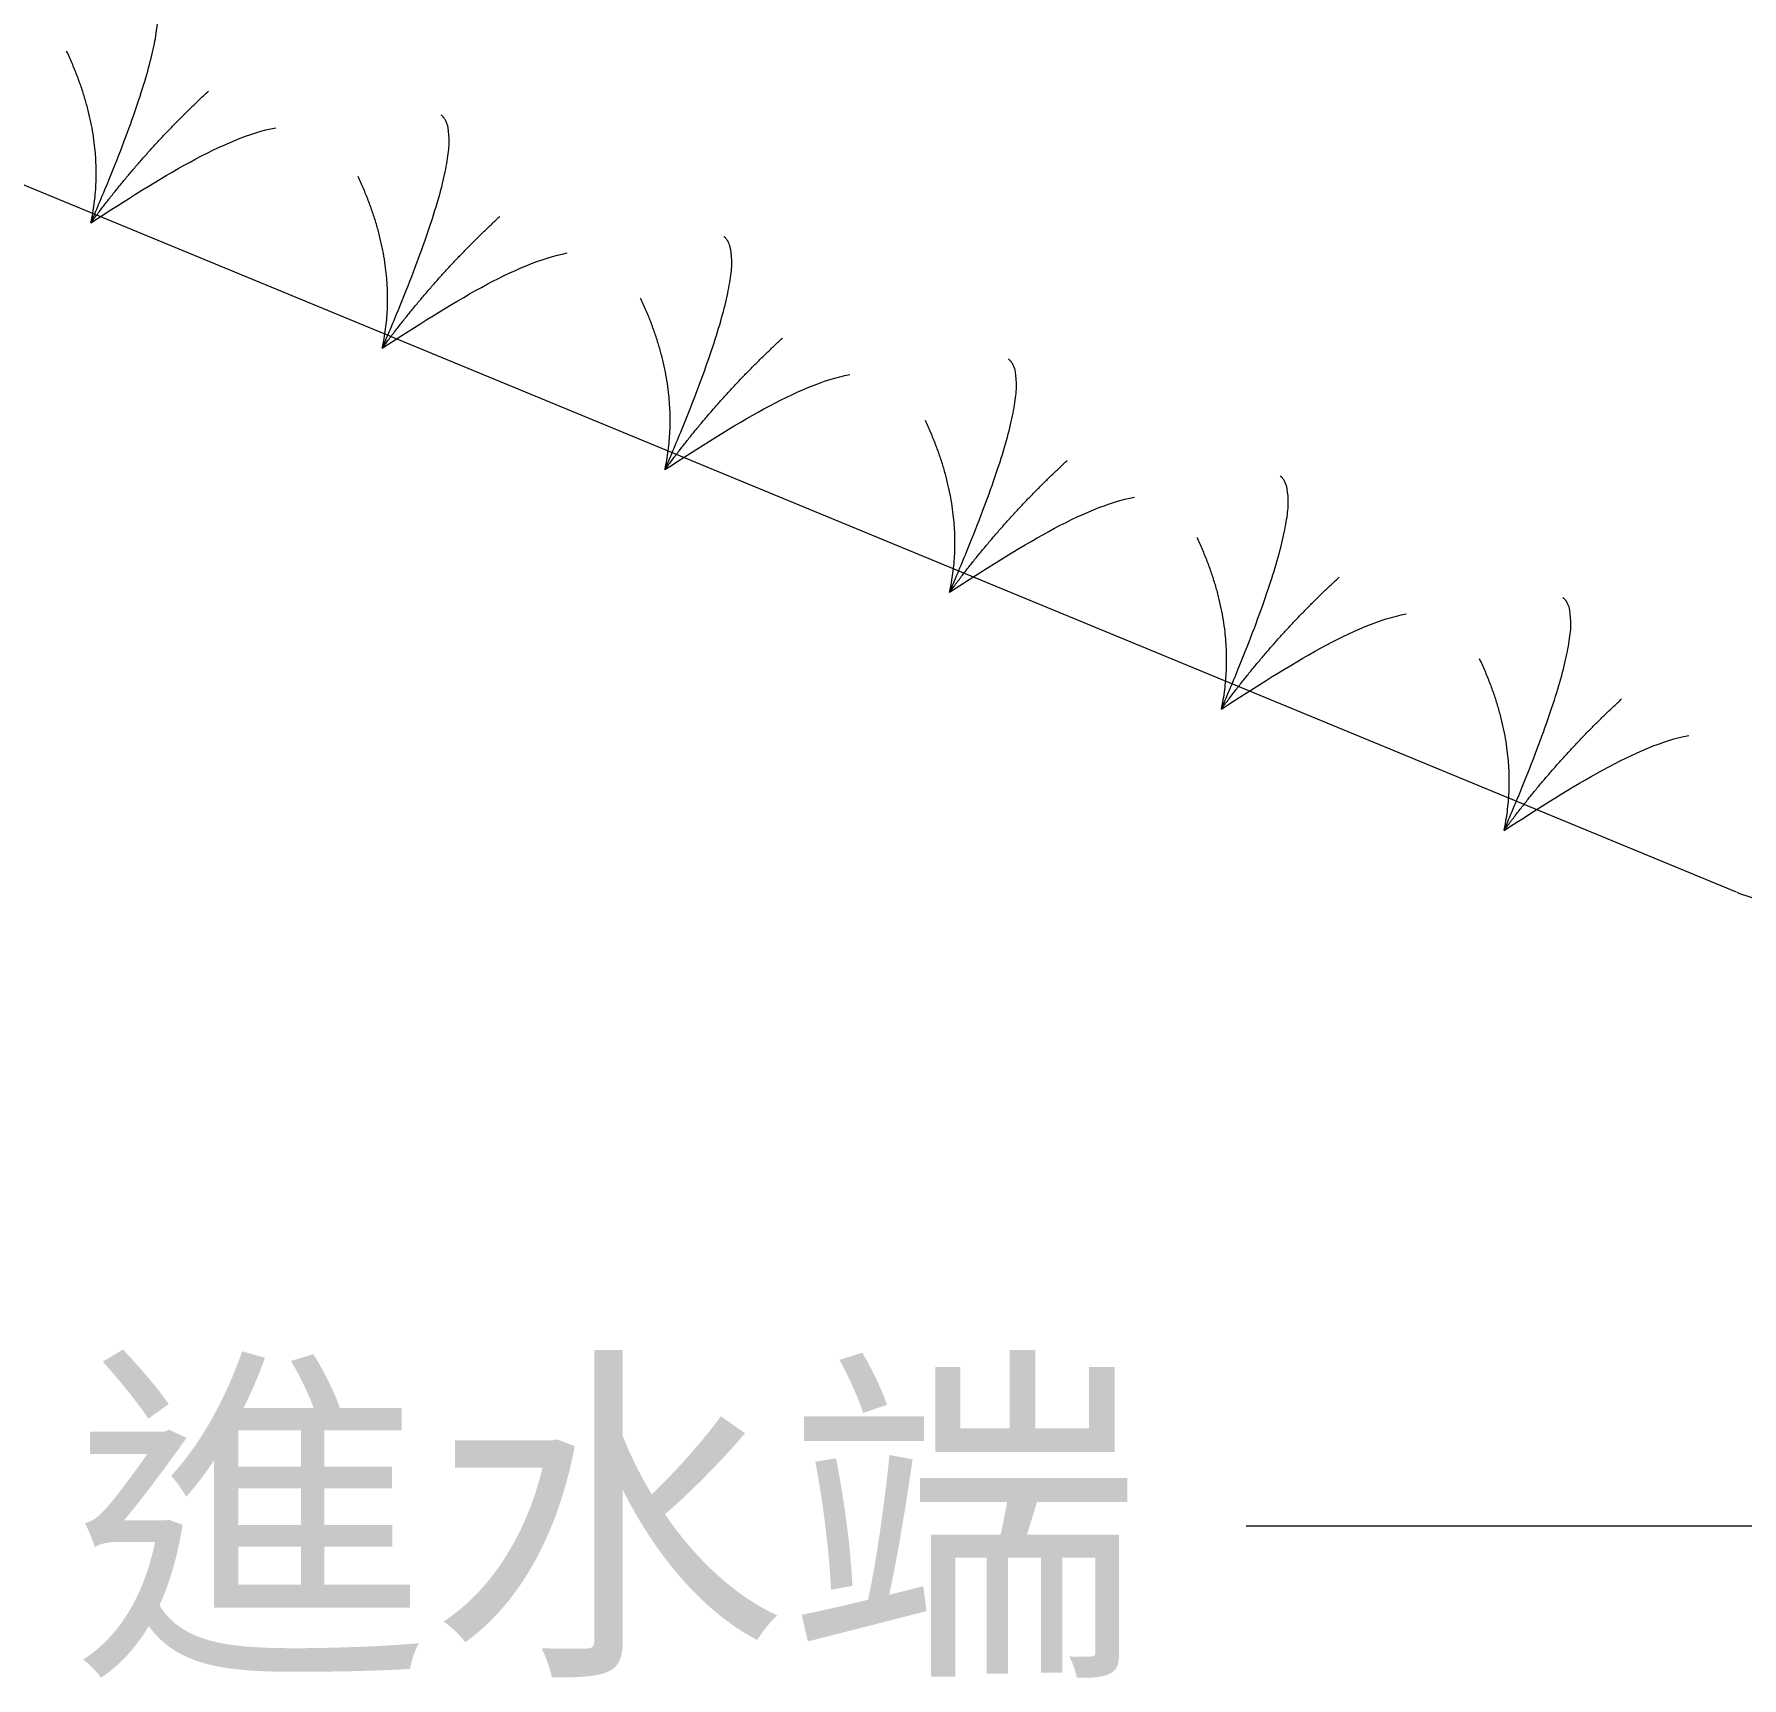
# Model space of a CAD drawing. Header units: millimetres. Extents: x 4229 to 8429, y -1187 to 1783.
# Drawn here: x 5954.7 to 6085.4, y -309.4 to -183.6 of the extents above; entities that cross this region are included whole.
import ezdxf

# ---------------------------------------------------------------- set-up
doc = ezdxf.new("R2010")
doc.units = ezdxf.units.MM
doc.styles.add('微軟正黑體-20', font='Microsoft JhengHei.ttf', dxfattribs={"height": 20})

msp = doc.modelspace()

# ---------------------------------------------------------------- linework, layer by layer
at = {"lineweight": 5}
for p, q in [((6085, -249.27), (5819.79, -139.74)), ((6227.79, -297.77), (6047.47, -297.77))]:
    msp.add_line(p, q, dxfattribs=at)
msp.add_arc((6088.82, -240.02), 10, 247.5605, 270, dxfattribs=at)
for points, degree in [([(5959.05, -198.03), (5965.95, -182), (5963.55, -180.19)], 2), ([(5959.05, -198.03), (5960.41, -191.72), (5957.19, -184.9)], 2), ([(5959.05, -198.03), (5963.12, -192.5), (5968.05, -187.95)], 2), ([(5959.05, -198.03), (5964.36, -194.58), (5969.24, -191.51), (5973.2, -190.75)], 3), ([(5981.35, -207.62), (5988.25, -191.59), (5985.85, -189.78)], 2), ([(5981.35, -207.62), (5982.71, -201.31), (5979.49, -194.49)], 2), ([(5981.35, -207.62), (5985.42, -202.09), (5990.35, -197.54)], 2), ([(6002.98, -216.92), (6009.87, -200.89), (6007.48, -199.08)], 2), ([(5981.35, -207.62), (5986.66, -204.18), (5991.54, -201.1), (5995.5, -200.34)], 3), ([(6002.98, -216.92), (6004.33, -210.61), (6001.11, -203.79)], 2), ([(6002.98, -216.92), (6007.04, -211.39), (6011.98, -206.85)], 2), ([(6024.77, -226.3), (6031.67, -210.27), (6029.27, -208.46)], 2), ([(6002.98, -216.92), (6008.28, -213.48), (6013.17, -210.4), (6017.12, -209.64)], 3), ([(6024.77, -226.3), (6026.13, -219.99), (6022.91, -213.17)], 2), ([(6024.77, -226.3), (6028.84, -220.76), (6033.77, -216.22)], 2), ([(6045.57, -235.24), (6052.46, -219.21), (6050.07, -217.4)], 2), ([(6024.77, -226.3), (6030.08, -222.85), (6034.97, -219.78), (6038.92, -219.02)], 3), ([(6045.57, -235.24), (6046.92, -228.93), (6043.7, -222.11)], 2), ([(6045.57, -235.24), (6049.63, -229.71), (6054.57, -225.16)], 2), ([(6067.2, -244.54), (6074.09, -228.51), (6071.7, -226.71)], 2), ([(6045.57, -235.24), (6050.87, -231.8), (6055.76, -228.72), (6059.71, -227.96)], 3), ([(6067.2, -244.54), (6068.55, -238.23), (6065.33, -231.41)], 2), ([(6067.2, -244.54), (6071.26, -239.01), (6076.2, -234.47)], 2), ([(6067.2, -244.54), (6072.5, -241.1), (6077.39, -238.02), (6081.34, -237.26)], 3)]:
    msp.add_open_spline(points, degree=degree, dxfattribs=at)

# ---------------------------------------------------------------- texts
at = {"lineweight": 5, "style": '微軟正黑體-20'}
msp.add_text('進水端', height=20, dxfattribs=at).set_placement((5957.69, -307.15))

doc.saveas('drawing.dxf')
